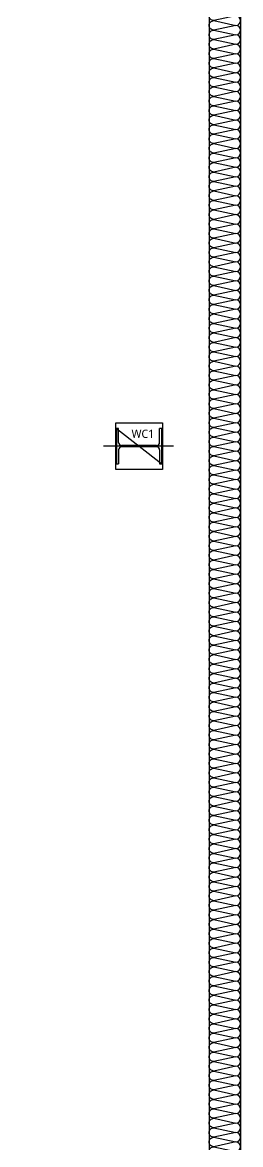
# Model space of a CAD drawing. Header units: millimetres. Extents: x -168200 to 504600, y -244718 to -125918.
# Drawn here: x -56200 to -55265, y -195057 to -190254 of the extents above; entities that cross this region are included whole.
import ezdxf

# ---------------------------------------------------------------- set-up
doc = ezdxf.new("R2010")
doc.units = ezdxf.units.MM
doc.layers.add('arch', color=8, linetype='Continuous')
doc.styles.add('스타일1', font='malgun.ttf')

# ---------------------------------------------------------------- blocks, each defined once
blk = doc.blocks.new('*U487')
at = {"color": 0}
for points in [[(-7512.2, 0, -0.414214), (-7527.2, 15), (-7512.2, 85, 1), (-7542.2, 85), (-7527.2, 15, -0.414214), (-7542.2, 0, 0.414214)], [(-7482.2, 0, -0.414214), (-7497.2, 15), (-7482.2, 85, 1), (-7512.2, 85), (-7497.2, 15, -0.414214), (-7512.2, 0, 0.414214)], [(-7452.2, 0, -0.414214), (-7467.2, 15), (-7452.2, 85, 1), (-7482.2, 85), (-7467.2, 15, -0.414214), (-7482.2, 0, 0.414214)], [(-7422.2, 0, -0.414214), (-7437.2, 15), (-7422.2, 85, 1), (-7452.2, 85), (-7437.2, 15, -0.414214), (-7452.2, 0, 0.414214)], [(-7392.2, 0, -0.414214), (-7407.2, 15), (-7392.2, 85, 1), (-7422.2, 85), (-7407.2, 15, -0.414214), (-7422.2, 0, 0.414214)], [(-7362.2, 0, -0.414214), (-7377.2, 15), (-7362.2, 85, 1), (-7392.2, 85), (-7377.2, 15, -0.414214), (-7392.2, 0, 0.414214)], [(-7332.2, 0, -0.414214), (-7347.2, 15), (-7332.2, 85, 1), (-7362.2, 85), (-7347.2, 15, -0.414214), (-7362.2, 0, 0.414214)], [(-7302.2, 0, -0.414214), (-7317.2, 15), (-7302.2, 85, 1), (-7332.2, 85), (-7317.2, 15, -0.414214), (-7332.2, 0, 0.414214)], [(-7272.2, 0, -0.414214), (-7287.2, 15), (-7272.2, 85, 1), (-7302.2, 85), (-7287.2, 15, -0.414214), (-7302.2, 0, 0.414214)], [(-7242.2, 0, -0.414214), (-7257.2, 15), (-7242.2, 85, 1), (-7272.2, 85), (-7257.2, 15, -0.414214), (-7272.2, 0, 0.414214)], [(-7212.2, 0, -0.414214), (-7227.2, 15), (-7212.2, 85, 1), (-7242.2, 85), (-7227.2, 15, -0.414214), (-7242.2, 0, 0.414214)], [(-7182.2, 0, -0.414214), (-7197.2, 15), (-7182.2, 85, 1), (-7212.2, 85), (-7197.2, 15, -0.414214), (-7212.2, 0, 0.414214)], [(-7152.2, 0, -0.414214), (-7167.2, 15), (-7152.2, 85, 1), (-7182.2, 85), (-7167.2, 15, -0.414214), (-7182.2, 0, 0.414214)], [(-7122.2, 0, -0.414214), (-7137.2, 15), (-7122.2, 85, 1), (-7152.2, 85), (-7137.2, 15, -0.414214), (-7152.2, 0, 0.414214)], [(-7092.2, 0, -0.414214), (-7107.2, 15), (-7092.2, 85, 1), (-7122.2, 85), (-7107.2, 15, -0.414214), (-7122.2, 0, 0.414214)], [(-7062.2, 0, -0.414214), (-7077.2, 15), (-7062.2, 85, 1), (-7092.2, 85), (-7077.2, 15, -0.414214), (-7092.2, 0, 0.414214)], [(-7032.2, 0, -0.414214), (-7047.2, 15), (-7032.2, 85, 1), (-7062.2, 85), (-7047.2, 15, -0.414214), (-7062.2, 0, 0.414214)], [(-7002.2, 0, -0.414214), (-7017.2, 15), (-7002.2, 85, 1), (-7032.2, 85), (-7017.2, 15, -0.414214), (-7032.2, 0, 0.414214)], [(-6972.2, 0, -0.414214), (-6987.2, 15), (-6972.2, 85, 1), (-7002.2, 85), (-6987.2, 15, -0.414214), (-7002.2, 0, 0.414214)], [(-6942.2, 0, -0.414214), (-6957.2, 15), (-6942.2, 85, 1), (-6972.2, 85), (-6957.2, 15, -0.414214), (-6972.2, 0, 0.414214)], [(-6912.2, 0, -0.414214), (-6927.2, 15), (-6912.2, 85, 1), (-6942.2, 85), (-6927.2, 15, -0.414214), (-6942.2, 0, 0.414214)], [(-6882.2, 0, -0.414214), (-6897.2, 15), (-6882.2, 85, 1), (-6912.2, 85), (-6897.2, 15, -0.414214), (-6912.2, 0, 0.414214)], [(-6852.2, 0, -0.414214), (-6867.2, 15), (-6852.2, 85, 1), (-6882.2, 85), (-6867.2, 15, -0.414214), (-6882.2, 0, 0.414214)], [(-6822.2, 0, -0.414214), (-6837.2, 15), (-6822.2, 85, 1), (-6852.2, 85), (-6837.2, 15, -0.414214), (-6852.2, 0, 0.414214)], [(-6792.2, 0, -0.414214), (-6807.2, 15), (-6792.2, 85, 1), (-6822.2, 85), (-6807.2, 15, -0.414214), (-6822.2, 0, 0.414214)], [(-6762.2, 0, -0.414214), (-6777.2, 15), (-6762.2, 85, 1), (-6792.2, 85), (-6777.2, 15, -0.414214), (-6792.2, 0, 0.414214)], [(-6732.2, 0, -0.414214), (-6747.2, 15), (-6732.2, 85, 1), (-6762.2, 85), (-6747.2, 15, -0.414214), (-6762.2, 0, 0.414214)], [(-6702.2, 0, -0.414214), (-6717.2, 15), (-6702.2, 85, 1), (-6732.2, 85), (-6717.2, 15, -0.414214), (-6732.2, 0, 0.414214)], [(-6672.2, 0, -0.414214), (-6687.2, 15), (-6672.2, 85, 1), (-6702.2, 85), (-6687.2, 15, -0.414214), (-6702.2, 0, 0.414214)], [(-6642.2, 0, -0.414214), (-6657.2, 15), (-6642.2, 85, 1), (-6672.2, 85), (-6657.2, 15, -0.414214), (-6672.2, 0, 0.414214)], [(-6612.2, 0, -0.414214), (-6627.2, 15), (-6612.2, 85, 1), (-6642.2, 85), (-6627.2, 15, -0.414214), (-6642.2, 0, 0.414214)], [(-6582.2, 0, -0.414214), (-6597.2, 15), (-6582.2, 85, 1), (-6612.2, 85), (-6597.2, 15, -0.414214), (-6612.2, 0, 0.414214)], [(-6552.2, 0, -0.414214), (-6567.2, 15), (-6552.2, 85, 1), (-6582.2, 85), (-6567.2, 15, -0.414214), (-6582.2, 0, 0.414214)], [(-6522.2, 0, -0.414214), (-6537.2, 15), (-6522.2, 85, 1), (-6552.2, 85), (-6537.2, 15, -0.414214), (-6552.2, 0, 0.414214)], [(-6492.2, 0, -0.414214), (-6507.2, 15), (-6492.2, 85, 1), (-6522.2, 85), (-6507.2, 15, -0.414214), (-6522.2, 0, 0.414214)], [(-6462.2, 0, -0.414214), (-6477.2, 15), (-6462.2, 85, 1), (-6492.2, 85), (-6477.2, 15, -0.414214), (-6492.2, 0, 0.414214)], [(-6432.2, 0, -0.414214), (-6447.2, 15), (-6432.2, 85, 1), (-6462.2, 85), (-6447.2, 15, -0.414214), (-6462.2, 0, 0.414214)], [(-6402.2, 0, -0.414214), (-6417.2, 15), (-6402.2, 85, 1), (-6432.2, 85), (-6417.2, 15, -0.414214), (-6432.2, 0, 0.414214)], [(-6372.2, 0, -0.414214), (-6387.2, 15), (-6372.2, 85, 1), (-6402.2, 85), (-6387.2, 15, -0.414214), (-6402.2, 0, 0.414214)], [(-6342.2, 0, -0.414214), (-6357.2, 15), (-6342.2, 85, 1), (-6372.2, 85), (-6357.2, 15, -0.414214), (-6372.2, 0, 0.414214)], [(-6312.2, 0, -0.414214), (-6327.2, 15), (-6312.2, 85, 1), (-6342.2, 85), (-6327.2, 15, -0.414214), (-6342.2, 0, 0.414214)], [(-6282.2, 0, -0.414214), (-6297.2, 15), (-6282.2, 85, 1), (-6312.2, 85), (-6297.2, 15, -0.414214), (-6312.2, 0, 0.414214)], [(-6252.2, 0, -0.414214), (-6267.2, 15), (-6252.2, 85, 1), (-6282.2, 85), (-6267.2, 15, -0.414214), (-6282.2, 0, 0.414214)], [(-6222.2, 0, -0.414214), (-6237.2, 15), (-6222.2, 85, 1), (-6252.2, 85), (-6237.2, 15, -0.414214), (-6252.2, 0, 0.414214)], [(-6192.2, 0, -0.414214), (-6207.2, 15), (-6192.2, 85, 1), (-6222.2, 85), (-6207.2, 15, -0.414214), (-6222.2, 0, 0.414214)], [(-6162.2, 0, -0.414214), (-6177.2, 15), (-6162.2, 85, 1), (-6192.2, 85), (-6177.2, 15, -0.414214), (-6192.2, 0, 0.414214)], [(-6132.2, 0, -0.414214), (-6147.2, 15), (-6132.2, 85, 1), (-6162.2, 85), (-6147.2, 15, -0.414214), (-6162.2, 0, 0.414214)], [(-6102.2, 0, -0.414214), (-6117.2, 15), (-6102.2, 85, 1), (-6132.2, 85), (-6117.2, 15, -0.414214), (-6132.2, 0, 0.414214)], [(-6072.2, 0, -0.414214), (-6087.2, 15), (-6072.2, 85, 1), (-6102.2, 85), (-6087.2, 15, -0.414214), (-6102.2, 0, 0.414214)], [(-6042.2, 0, -0.414214), (-6057.2, 15), (-6042.2, 85, 1), (-6072.2, 85), (-6057.2, 15, -0.414214), (-6072.2, 0, 0.414214)], [(-6012.2, 0, -0.414214), (-6027.2, 15), (-6012.2, 85, 1), (-6042.2, 85), (-6027.2, 15, -0.414214), (-6042.2, 0, 0.414214)], [(-5982.2, 0, -0.414214), (-5997.2, 15), (-5982.2, 85, 1), (-6012.2, 85), (-5997.2, 15, -0.414214), (-6012.2, 0, 0.414214)], [(-5952.2, 0, -0.414214), (-5967.2, 15), (-5952.2, 85, 1), (-5982.2, 85), (-5967.2, 15, -0.414214), (-5982.2, 0, 0.414214)], [(-5922.2, 0, -0.414214), (-5937.2, 15), (-5922.2, 85, 1), (-5952.2, 85), (-5937.2, 15, -0.414214), (-5952.2, 0, 0.414214)], [(-5892.2, 0, -0.414214), (-5907.2, 15), (-5892.2, 85, 1), (-5922.2, 85), (-5907.2, 15, -0.414214), (-5922.2, 0, 0.414214)], [(-5862.2, 0, -0.414214), (-5877.2, 15), (-5862.2, 85, 1), (-5892.2, 85), (-5877.2, 15, -0.414214), (-5892.2, 0, 0.414214)], [(-5832.2, 0, -0.414214), (-5847.2, 15), (-5832.2, 85, 1), (-5862.2, 85), (-5847.2, 15, -0.414214), (-5862.2, 0, 0.414214)], [(-5802.2, 0, -0.414214), (-5817.2, 15), (-5802.2, 85, 1), (-5832.2, 85), (-5817.2, 15, -0.414214), (-5832.2, 0, 0.414214)], [(-5772.2, 0, -0.414214), (-5787.2, 15), (-5772.2, 85, 1), (-5802.2, 85), (-5787.2, 15, -0.414214), (-5802.2, 0, 0.414214)], [(-5742.2, 0, -0.414214), (-5757.2, 15), (-5742.2, 85, 1), (-5772.2, 85), (-5757.2, 15, -0.414214), (-5772.2, 0, 0.414214)], [(-5712.2, 0, -0.414214), (-5727.2, 15), (-5712.2, 85, 1), (-5742.2, 85), (-5727.2, 15, -0.414214), (-5742.2, 0, 0.414214)], [(-5682.2, 0, -0.414214), (-5697.2, 15), (-5682.2, 85, 1), (-5712.2, 85), (-5697.2, 15, -0.414214), (-5712.2, 0, 0.414214)], [(-5652.2, 0, -0.414214), (-5667.2, 15), (-5652.2, 85, 1), (-5682.2, 85), (-5667.2, 15, -0.414214), (-5682.2, 0, 0.414214)], [(-5622.2, 0, -0.414214), (-5637.2, 15), (-5622.2, 85, 1), (-5652.2, 85), (-5637.2, 15, -0.414214), (-5652.2, 0, 0.414214)], [(-5592.2, 0, -0.414214), (-5607.2, 15), (-5592.2, 85, 1), (-5622.2, 85), (-5607.2, 15, -0.414214), (-5622.2, 0, 0.414214)], [(-5562.2, 0, -0.414214), (-5577.2, 15), (-5562.2, 85, 1), (-5592.2, 85), (-5577.2, 15, -0.414214), (-5592.2, 0, 0.414214)], [(-5532.2, 0, -0.414214), (-5547.2, 15), (-5532.2, 85, 1), (-5562.2, 85), (-5547.2, 15, -0.414214), (-5562.2, 0, 0.414214)], [(-5502.2, 0, -0.414214), (-5517.2, 15), (-5502.2, 85, 1), (-5532.2, 85), (-5517.2, 15, -0.414214), (-5532.2, 0, 0.414214)], [(-5472.2, 0, -0.414214), (-5487.2, 15), (-5472.2, 85, 1), (-5502.2, 85), (-5487.2, 15, -0.414214), (-5502.2, 0, 0.414214)], [(-5442.2, 0, -0.414214), (-5457.2, 15), (-5442.2, 85, 1), (-5472.2, 85), (-5457.2, 15, -0.414214), (-5472.2, 0, 0.414214)], [(-5412.2, 0, -0.414214), (-5427.2, 15), (-5412.2, 85, 1), (-5442.2, 85), (-5427.2, 15, -0.414214), (-5442.2, 0, 0.414214)], [(-5382.2, 0, -0.414214), (-5397.2, 15), (-5382.2, 85, 1), (-5412.2, 85), (-5397.2, 15, -0.414214), (-5412.2, 0, 0.414214)], [(-5352.2, 0, -0.414214), (-5367.2, 15), (-5352.2, 85, 1), (-5382.2, 85), (-5367.2, 15, -0.414214), (-5382.2, 0, 0.414214)], [(-5322.2, 0, -0.414214), (-5337.2, 15), (-5322.2, 85, 1), (-5352.2, 85), (-5337.2, 15, -0.414214), (-5352.2, 0, 0.414214)], [(-5292.2, 0, -0.414214), (-5307.2, 15), (-5292.2, 85, 1), (-5322.2, 85), (-5307.2, 15, -0.414214), (-5322.2, 0, 0.414214)], [(-5262.2, 0, -0.414214), (-5277.2, 15), (-5262.2, 85, 1), (-5292.2, 85), (-5277.2, 15, -0.414214), (-5292.2, 0, 0.414214)], [(-5232.2, 0, -0.414214), (-5247.2, 15), (-5232.2, 85, 1), (-5262.2, 85), (-5247.2, 15, -0.414214), (-5262.2, 0, 0.414214)], [(-5202.2, 0, -0.414214), (-5217.2, 15), (-5202.2, 85, 1), (-5232.2, 85), (-5217.2, 15, -0.414214), (-5232.2, 0, 0.414214)], [(-5172.2, 0, -0.414214), (-5187.2, 15), (-5172.2, 85, 1), (-5202.2, 85), (-5187.2, 15, -0.414214), (-5202.2, 0, 0.414214)], [(-5142.2, 0, -0.414214), (-5157.2, 15), (-5142.2, 85, 1), (-5172.2, 85), (-5157.2, 15, -0.414214), (-5172.2, 0, 0.414214)], [(-5112.2, 0, -0.414214), (-5127.2, 15), (-5112.2, 85, 1), (-5142.2, 85), (-5127.2, 15, -0.414214), (-5142.2, 0, 0.414214)], [(-5082.2, 0, -0.414214), (-5097.2, 15), (-5082.2, 85, 1), (-5112.2, 85), (-5097.2, 15, -0.414214), (-5112.2, 0, 0.414214)], [(-5052.2, 0, -0.414214), (-5067.2, 15), (-5052.2, 85, 1), (-5082.2, 85), (-5067.2, 15, -0.414214), (-5082.2, 0, 0.414214)], [(-5022.2, 0, -0.414214), (-5037.2, 15), (-5022.2, 85, 1), (-5052.2, 85), (-5037.2, 15, -0.414214), (-5052.2, 0, 0.414214)], [(-4992.2, 0, -0.414214), (-5007.2, 15), (-4992.2, 85, 1), (-5022.2, 85), (-5007.2, 15, -0.414214), (-5022.2, 0, 0.414214)], [(-4962.2, 0, -0.414214), (-4977.2, 15), (-4962.2, 85, 1), (-4992.2, 85), (-4977.2, 15, -0.414214), (-4992.2, 0, 0.414214)], [(-4932.2, 0, -0.414214), (-4947.2, 15), (-4932.2, 85, 1), (-4962.2, 85), (-4947.2, 15, -0.414214), (-4962.2, 0, 0.414214)], [(-4902.2, 0, -0.414214), (-4917.2, 15), (-4902.2, 85, 1), (-4932.2, 85), (-4917.2, 15, -0.414214), (-4932.2, 0, 0.414214)], [(-4872.2, 0, -0.414214), (-4887.2, 15), (-4872.2, 85, 1), (-4902.2, 85), (-4887.2, 15, -0.414214), (-4902.2, 0, 0.414214)], [(-4842.2, 0, -0.414214), (-4857.2, 15), (-4842.2, 85, 1), (-4872.2, 85), (-4857.2, 15, -0.414214), (-4872.2, 0, 0.414214)], [(-4812.2, 0, -0.414214), (-4827.2, 15), (-4812.2, 85, 1), (-4842.2, 85), (-4827.2, 15, -0.414214), (-4842.2, 0, 0.414214)], [(-4782.2, 0, -0.414214), (-4797.2, 15), (-4782.2, 85, 1), (-4812.2, 85), (-4797.2, 15, -0.414214), (-4812.2, 0, 0.414214)], [(-4752.2, 0, -0.414214), (-4767.2, 15), (-4752.2, 85, 1), (-4782.2, 85), (-4767.2, 15, -0.414214), (-4782.2, 0, 0.414214)], [(-4722.2, 0, -0.414214), (-4737.2, 15), (-4722.2, 85, 1), (-4752.2, 85), (-4737.2, 15, -0.414214), (-4752.2, 0, 0.414214)], [(-4692.2, 0, -0.414214), (-4707.2, 15), (-4692.2, 85, 1), (-4722.2, 85), (-4707.2, 15, -0.414214), (-4722.2, 0, 0.414214)], [(-4662.2, 0, -0.414214), (-4677.2, 15), (-4662.2, 85, 1), (-4692.2, 85), (-4677.2, 15, -0.414214), (-4692.2, 0, 0.414214)], [(-4632.2, 0, -0.414214), (-4647.2, 15), (-4632.2, 85, 1), (-4662.2, 85), (-4647.2, 15, -0.414214), (-4662.2, 0, 0.414214)], [(-4602.2, 0, -0.414214), (-4617.2, 15), (-4602.2, 85, 1), (-4632.2, 85), (-4617.2, 15, -0.414214), (-4632.2, 0, 0.414214)], [(-4572.2, 0, -0.414214), (-4587.2, 15), (-4572.2, 85, 1), (-4602.2, 85), (-4587.2, 15, -0.414214), (-4602.2, 0, 0.414214)], [(-4542.2, 0, -0.414214), (-4557.2, 15), (-4542.2, 85, 1), (-4572.2, 85), (-4557.2, 15, -0.414214), (-4572.2, 0, 0.414214)], [(-4512.2, 0, -0.414214), (-4527.2, 15), (-4512.2, 85, 1), (-4542.2, 85), (-4527.2, 15, -0.414214), (-4542.2, 0, 0.414214)], [(-4482.2, 0, -0.414214), (-4497.2, 15), (-4482.2, 85, 1), (-4512.2, 85), (-4497.2, 15, -0.414214), (-4512.2, 0, 0.414214)], [(-4452.2, 0, -0.414214), (-4467.2, 15), (-4452.2, 85, 1), (-4482.2, 85), (-4467.2, 15, -0.414214), (-4482.2, 0, 0.414214)], [(-4422.2, 0, -0.414214), (-4437.2, 15), (-4422.2, 85, 1), (-4452.2, 85), (-4437.2, 15, -0.414214), (-4452.2, 0, 0.414214)], [(-4392.2, 0, -0.414214), (-4407.2, 15), (-4392.2, 85, 1), (-4422.2, 85), (-4407.2, 15, -0.414214), (-4422.2, 0, 0.414214)], [(-4362.2, 0, -0.414214), (-4377.2, 15), (-4362.2, 85, 1), (-4392.2, 85), (-4377.2, 15, -0.414214), (-4392.2, 0, 0.414214)], [(-4332.2, 0, -0.414214), (-4347.2, 15), (-4332.2, 85, 1), (-4362.2, 85), (-4347.2, 15, -0.414214), (-4362.2, 0, 0.414214)], [(-4302.2, 0, -0.414214), (-4317.2, 15), (-4302.2, 85, 1), (-4332.2, 85), (-4317.2, 15, -0.414214), (-4332.2, 0, 0.414214)], [(-4272.2, 0, -0.414214), (-4287.2, 15), (-4272.2, 85, 1), (-4302.2, 85), (-4287.2, 15, -0.414214), (-4302.2, 0, 0.414214)], [(-4242.2, 0, -0.414214), (-4257.2, 15), (-4242.2, 85, 1), (-4272.2, 85), (-4257.2, 15, -0.414214), (-4272.2, 0, 0.414214)], [(-4212.2, 0, -0.414214), (-4227.2, 15), (-4212.2, 85, 1), (-4242.2, 85), (-4227.2, 15, -0.414214), (-4242.2, 0, 0.414214)], [(-4182.2, 0, -0.414214), (-4197.2, 15), (-4182.2, 85, 1), (-4212.2, 85), (-4197.2, 15, -0.414214), (-4212.2, 0, 0.414214)], [(-4152.2, 0, -0.414214), (-4167.2, 15), (-4152.2, 85, 1), (-4182.2, 85), (-4167.2, 15, -0.414214), (-4182.2, 0, 0.414214)], [(-4122.2, 0, -0.414214), (-4137.2, 15), (-4122.2, 85, 1), (-4152.2, 85), (-4137.2, 15, -0.414214), (-4152.2, 0, 0.414214)], [(-4092.2, 0, -0.414214), (-4107.2, 15), (-4092.2, 85, 1), (-4122.2, 85), (-4107.2, 15, -0.414214), (-4122.2, 0, 0.414214)], [(-4062.2, 0, -0.414214), (-4077.2, 15), (-4062.2, 85, 1), (-4092.2, 85), (-4077.2, 15, -0.414214), (-4092.2, 0, 0.414214)], [(-4032.2, 0, -0.414214), (-4047.2, 15), (-4032.2, 85, 1), (-4062.2, 85), (-4047.2, 15, -0.414214), (-4062.2, 0, 0.414214)], [(-4002.2, 0, -0.414214), (-4017.2, 15), (-4002.2, 85, 1), (-4032.2, 85), (-4017.2, 15, -0.414214), (-4032.2, 0, 0.414214)], [(-3972.2, 0, -0.414214), (-3987.2, 15), (-3972.2, 85, 1), (-4002.2, 85), (-3987.2, 15, -0.414214), (-4002.2, 0, 0.414214)], [(-3942.2, 0, -0.414214), (-3957.2, 15), (-3942.2, 85, 1), (-3972.2, 85), (-3957.2, 15, -0.414214), (-3972.2, 0, 0.414214)]]:
    blk.add_lwpolyline(points, format="xyb", dxfattribs=at)
blk = doc.blocks.new('*U506')
at = {"color": 0}
for p, q in [((59, 185), (0, 185)), ((72, 172), (72, 22)), ((78, 172), (78, 22)), ((91, 185), (150, 185)), ((59, 9), (0, 9)), ((91, 9), (150, 9))]:
    blk.add_line(p, q, dxfattribs=at)
for points in [[(150, 185), (150, 194), (0, 194), (0, 185)], [(0, 9), (0, 0), (150, 0), (150, 9)]]:
    blk.add_lwpolyline(points, dxfattribs=at)
for centre, start, end in [((59, 172), 0, 90), ((91, 172), 90, 180), ((59, 22), 270, 0), ((91, 22), 180, 270)]:
    blk.add_arc(centre, 13, start, end, dxfattribs=at)
blk = doc.blocks.new('S-WC1')
at = {"color": 0}
for p, q in [((0, 147), (0, -153)), ((-75, -97), (75, 97))]:
    blk.add_line(p, q, dxfattribs=at)
blk.add_lwpolyline([(-100, 100), (100, 100), (100, -100), (-100, -100)], close=True, dxfattribs=at)
blk.add_blockref('*U506', (-75, -97), dxfattribs=at)
at = {"color": 0, "style": '스타일1'}
blk.add_text('WC1', height=35, rotation=90, dxfattribs=at).set_placement((-35.6, -32.3))
blk = doc.blocks.new('pit건축기초')
at = {"layer": 'arch'}
for points in [[(-305140.2, -105488.1), (-305140.2, -119823.1), (-306075.2, -119823.1)], [(-305275.2, -105488.1), (-305275.2, -119688.1), (-306075.2, -119688.1)]]:
    blk.add_lwpolyline(points, dxfattribs=at)
at = {"layer": 'arch', "xscale": 1.35, "yscale": 1.35, "zscale": 1.35, "rotation": 270}
blk.add_blockref('*U487', (-305275.2, -117978.6), dxfattribs=at)
at = {"layer": 'arch', "rotation": 270}
blk.add_blockref('S-WC1', (-305575.2, -109638.1), dxfattribs=at)

msp = doc.modelspace()

# ---------------------------------------------------------------- block references
msp.add_blockref('pit건축기초', (249875.2, -82429.6))

doc.saveas('drawing.dxf')
